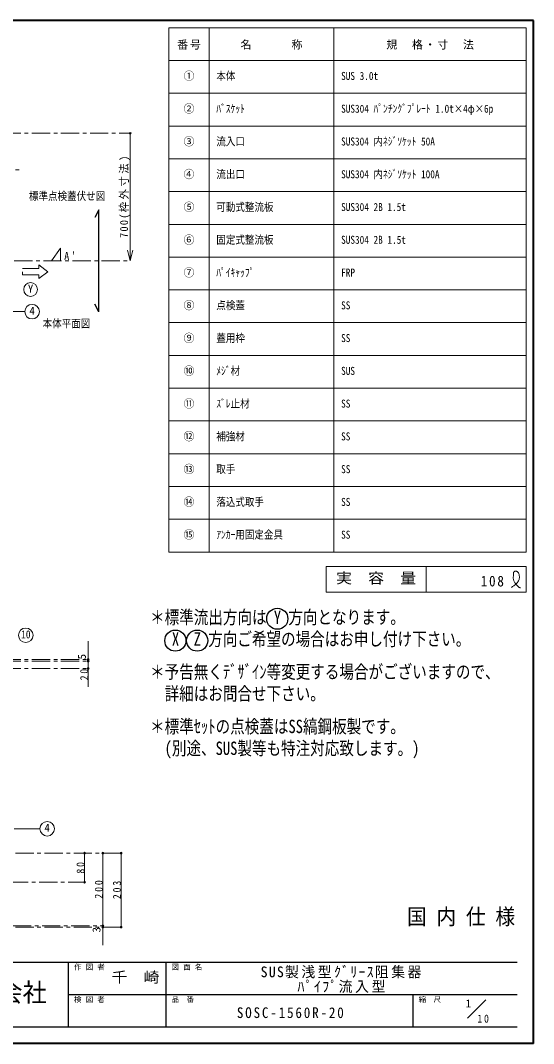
# Model space of a CAD drawing. Units: millimetres at full size, sheet at 1:10; some dimension numbers follow another scale. Extents: x -2125 to 1925, y -1405 to 1405.
# Drawn here: x 516 to 1925, y -1405 to 1405 of the extents above; entities that cross this region are included whole.
import ezdxf
from ezdxf.enums import TextEntityAlignment as Align

# ---------------------------------------------------------------- set-up
doc = ezdxf.new("R2010")
doc.units = ezdxf.units.MM
doc.header["$LTSCALE"] = 10
doc.header["$PDMODE"] = 32
doc.header["$PDSIZE"] = 5
doc.linetypes.add('CHAIN1', pattern=[8, 5, -1, 1, -1])
doc.layers.add('0-A', color=4, linetype='Continuous', lineweight=9)
doc.styles.add('ＭＳ ゴシック', font='')
doc.styles.get('ＭＳ ゴシック').set_extended_font_data('MS Gothic')

msp = doc.modelspace()

# ---------------------------------------------------------------- linework, layer by layer
at = {"layer": '0-A', "color": 1, "lineweight": 40}
for p, q in [((1925.2, 1405.02), (-2124.8, 1405.02)), ((1925.2, -1404.98), (1925.2, 1405.02)), ((1925.2, -1404.98), (-2124.8, -1404.98))]:
    msp.add_line(p, q, dxfattribs=at)
at = {"layer": '0-A', "color": 3, "lineweight": 18}
for p, q in [((1905.2, 1385.02), (923.78, 1385.02)), ((1033.78, -54.98), (1033.78, 1385.02)), ((1376.63, -54.98), (1376.63, 1385.02)), ((1905.2, -54.98), (1905.2, 1385.02)), ((1905.2, 1295.02), (923.78, 1295.02)), ((1905.2, 1205.02), (923.78, 1205.02)), ((1905.2, 1115.02), (923.78, 1115.02)), ((1905.2, 1025.02), (923.78, 1025.02)), ((1905.2, 935.02), (923.78, 935.02)), ((1905.2, 845.02), (923.78, 845.02)), ((1905.2, 755.02), (923.78, 755.02)), ((1905.2, 665.02), (923.78, 665.02)), ((1905.2, 575.02), (923.78, 575.02)), ((1905.2, 485.02), (923.78, 485.02)), ((1905.2, 395.02), (923.78, 395.02)), ((1905.2, 305.02), (923.78, 305.02)), ((1905.2, 215.02), (923.78, 215.02)), ((1905.2, 125.02), (923.78, 125.02)), ((1905.2, 35.02), (923.78, 35.02)), ((1355.2, -94.98), (1905.2, -94.98)), ((1355.2, -164.98), (1355.2, -94.98)), ((1630.2, -164.98), (1630.2, -94.98)), ((1905.2, -94.98), (1905.2, -164.98)), ((1355.2, -164.98), (1905.2, -164.98))]:
    msp.add_line(p, q, dxfattribs=at)
at = {"layer": '0-A', "linetype": 'CHAIN1'}
for p, q in [((467.2, 1095.02), (817.2, 1095.02)), ((442.2, 995.02), (522.1, 995.02)), ((626.2, 780.02), (601.2, 745.02)), ((626.2, 780.02), (626.2, 745.02)), ((-1261.13, 745.02), (817.2, 745.02)), ((467.2, -349.98), (702.2, -349.98)), ((467.2, -354.98), (702.2, -354.98)), ((467.2, -374.98), (702.2, -374.98)), ((792.2, -881.98), (452.2, -881.98)), ((327.2, -961.98), (692.2, -961.98)), ((415.2, -1081.98), (742.2, -1081.98)), ((792.2, -1084.98), (415.2, -1084.98))]:
    msp.add_line(p, q, dxfattribs=at)
at = {"layer": '0-A'}
for p, q in [((817.2, 745.02), (817.2, 1095.02)), ((817.2, 745.02), (809.44, 774)), ((817.2, 745.02), (824.97, 774)), ((566.2, 734.02), (566.2, 724.02)), ((591.2, 715.02), (566.2, 734.02)), ((566.2, 724.02), (521.2, 724.02)), ((591.2, 715.02), (566.2, 696.02)), ((566.2, 696.02), (566.2, 706.02)), ((692.2, -881.98), (692.2, -961.98)), ((742.2, -1081.98), (742.2, -881.98)), ((792.2, -1084.98), (792.2, -881.98)), ((742.2, -1081.98), (742.2, -1134.98))]:
    msp.add_line(p, q, dxfattribs=at)
at = {"layer": '0-A', "color": 5, "lineweight": 25}
for p, q in [((731.07, 885.02), (720.57, 864.02)), ((731.07, 605.02), (731.07, 885.02)), ((731.07, 605.02), (720.57, 626.02))]:
    msp.add_line(p, q, dxfattribs=at)
at = {"layer": '0-A', "color": 7, "lineweight": 18}
for p, q in [((498.89, -814.97), (569.25, -814.97)), ((1743.98, -1335.49), (1794.49, -1284.98))]:
    msp.add_line(p, q, dxfattribs=at)
at = {"layer": '0-A', "color": 6, "lineweight": 25}
for p, q in [((-99.8, -1181.41), (1880.2, -1181.41)), ((648.06, -1359.98), (648.06, -1181.41)), ((915.92, -1359.98), (915.92, -1181.41)), ((648.06, -1270.7), (1880.2, -1270.7)), ((1594.49, -1359.98), (1594.49, -1270.7)), ((1880.2, -1359.98), (-99.8, -1359.98))]:
    msp.add_line(p, q, dxfattribs=at)
at = {"layer": '0-A', "color": 3, "lineweight": 18}
msp.add_lwpolyline([(1905.2, -54.98), (923.78, -54.98), (923.78, 1385.02)], dxfattribs=at)
at = {"layer": '0-A'}
for points in [[(566.2, 706.02), (521.2, 706.02), (521.2, 715.02)], [(1864.84, -152), (1865.89, -151.29), (1867.71, -150.06), (1869.52, -148.8), (1871.31, -147.5), (1873.08, -146.16), (1874.82, -144.76), (1875.81, -143.91), (1876.99, -142.84), (1878.95, -140.92), (1880.78, -138.87), (1882.42, -136.7), (1883.84, -134.42), (1884.97, -132.02), (1885.48, -130.58), (1885.76, -129.58), (1886.11, -127.81), (1886.32, -126), (1886.39, -124.16), (1886.33, -122.3), (1886.15, -120.43), (1886, -119.35), (1885.84, -118.39), (1885.48, -116.76), (1885.01, -115.17), (1884.41, -113.64), (1883.65, -112.21), (1882.72, -110.9), (1882.08, -110.21), (1881.64, -109.79), (1880.82, -109.14), (1879.93, -108.58), (1878.98, -108.12), (1877.98, -107.8), (1876.95, -107.62), (1876.33, -107.59), (1875.8, -107.62), (1874.9, -107.75), (1874.01, -107.99), (1873.17, -108.34)], [(1873.17, -108.34), (1872.39, -108.79), (1871.71, -109.33), (1871.37, -109.68), (1870.9, -110.31), (1870.32, -111.52), (1869.98, -112.88), (1869.82, -114.34), (1869.78, -115.86), (1869.79, -117.41), (1869.8, -118.3), (1869.79, -119.51), (1869.73, -121.55), (1869.66, -123.53), (1869.63, -125.46), (1869.69, -127.36), (1869.87, -129.24), (1870.06, -130.32), (1870.29, -131.28), (1870.79, -132.91), (1871.42, -134.52), (1872.17, -136.1), (1873.02, -137.65), (1873.94, -139.15), (1874.5, -139.99), (1874.94, -140.61), (1875.71, -141.65), (1876.5, -142.68), (1877.31, -143.68), (1878.13, -144.68), (1878.97, -145.68), (1879.47, -146.26), (1879.99, -146.88), (1880.92, -147.94), (1881.87, -148.97), (1882.87, -149.95), (1883.93, -150.84), (1885.05, -151.61), (1885.74, -152), (1886.04, -152.16)], [(1886.04, -152.16), (1886.57, -152.4), (1887.12, -152.62), (1887.68, -152.82), (1888.24, -153.02), (1888.8, -153.2), (1889.13, -153.31)], [(702.2, -299.98), (702.2, -354.98), (702.2, -424.98)]]:
    msp.add_lwpolyline(points, dxfattribs=at)
at = {"layer": '0-A', "color": 7, "lineweight": 18}
msp.add_lwpolyline([(463.31, 693.56), (486.98, 605.22), (527.96, 605.22)], dxfattribs=at)
for centre, radius in [((543.7, 666.02), 19), ((547.96, 605.22), 20), ((530.46, -283.66), 20), ((589.25, -814.97), 20)]:
    msp.add_circle(centre, radius, dxfattribs=at)
at = {"layer": '0-A', "color": 5, "lineweight": 25}
for centre in [(1221.37, -238.31), (941.37, -298.31), (1001.37, -298.31)]:
    msp.add_circle(centre, 29, dxfattribs=at)
at = {"layer": '0-A'}
for p in [(817.2, 1095.02), (702.2, -349.98), (702.2, -354.98), (702.2, -374.98), (692.2, -881.98), (742.2, -881.98), (792.2, -881.98), (692.2, -961.98), (742.2, -1081.98), (742.2, -1084.98), (792.2, -1084.98)]:
    msp.add_point(p, dxfattribs=at)

# ---------------------------------------------------------------- texts
at = {"layer": '0-A', "color": 7, "style": 'ＭＳ ゴシック'}
for s, height, p in [('①', 21.99, (963.78, 1235.02)), ('②', 21.99, (963.78, 1145.02)), ('③', 21.99, (963.78, 1055.02)), ('④', 21.99, (963.78, 965.02)), ('⑤', 21.99, (963.78, 875.02)), ('⑥', 21.99, (963.78, 785.02)), ('⑦', 21.99, (963.78, 695.02)), ('Y', 21.99, (536.2, 651.02)), ('⑧', 21.99, (963.78, 605.02)), ('4', 21.99, (540.46, 590.22)), ('⑨', 21.99, (963.78, 515.02)), ('⑩', 21.99, (963.78, 425.02)), ('⑪', 21.99, (963.78, 335.02)), ('⑫', 21.99, (963.78, 245.02)), ('⑬', 21.99, (963.78, 155.02)), ('⑭', 21.99, (963.78, 65.02)), ('⑮', 21.99, (963.78, -24.98)), ('4', 21.99, (581.75, -829.97)), ('作 図 者', 14.66, (663.06, -1206.41)), ('図 面 名', 14.66, (930.92, -1206.41)), ('検 図 者', 14.66, (663.06, -1295.7)), ('品\u3000番', 14.66, (930.92, -1295.7)), ('縮\u3000尺', 14.66, (1609.49, -1295.7)), ('1', 21.99, (1738.9, -1312.5))]:
    msp.add_text(s, height=height, dxfattribs=at).set_placement(p, align=Align.BOTTOM_LEFT)
for s, height, width, p in [('本体', 21.99, 0.85, (1053.78, 1235.02)), ('SUS 3.0t', 21.99, 0.85, (1396.63, 1235.02)), ('ﾊﾞｽｹｯﾄ', 21.99, 0.85, (1053.78, 1145.02)), ('SUS304 ﾊﾟﾝﾁﾝｸﾞﾌﾟﾚｰﾄ 1.0t×4φ×6p', 21.99, 0.85, (1396.63, 1145.02)), ('流入口', 21.99, 0.85, (1053.78, 1055.02)), ('SUS304 内ﾈｼﾞｿｹｯﾄ 50A', 21.99, 0.85, (1396.63, 1055.02)), ('流出口', 21.99, 0.85, (1053.78, 965.02)), ('SUS304 内ﾈｼﾞｿｹｯﾄ 100A', 21.99, 0.85, (1396.63, 965.02)), ('標準点検蓋伏せ図', 21.99, 0.85, (539.27, 905.02)), ('可動式整流板', 21.99, 0.85, (1053.78, 875.02)), ('SUS304 2B 1.5t', 21.99, 0.85, (1396.63, 875.02)), ('固定式整流板', 21.99, 0.85, (1053.78, 785.02)), ('SUS304 2B 1.5t', 21.99, 0.85, (1396.63, 785.02)), ('ﾊﾟｲｷｬｯﾌﾟ', 21.99, 0.85, (1053.78, 695.02)), ('FRP', 21.99, 0.85, (1396.63, 695.02)), ('点検蓋', 21.99, 0.85, (1053.78, 605.02)), ('SS', 21.99, 0.85, (1396.63, 605.02)), ('本体平面図', 21.99, 0.85, (576.77, 555.02)), ('蓋用枠', 21.99, 0.85, (1053.78, 515.02)), ('SS', 21.99, 0.85, (1396.63, 515.02)), ('ﾒｼﾞ材', 21.99, 0.85, (1053.78, 425.02)), ('SUS', 21.99, 0.85, (1396.63, 425.02)), ('ｽﾞﾚ止材', 21.99, 0.85, (1053.78, 335.02)), ('SS', 21.99, 0.85, (1396.63, 335.02)), ('補強材', 21.99, 0.85, (1053.78, 245.02)), ('SS', 21.99, 0.85, (1396.63, 245.02)), ('取手', 21.99, 0.85, (1053.78, 155.02)), ('SS', 21.99, 0.85, (1396.63, 155.02)), ('落込式取手', 21.99, 0.85, (1053.78, 65.02)), ('SS', 21.99, 0.85, (1396.63, 65.02)), ('ｱﾝｶｰ用固定金具', 21.99, 0.85, (1053.78, -24.98)), ('SS', 21.99, 0.85, (1396.63, -24.98)), ('実\u3000容\u3000量', 29.33, 1.1, (1382.7, -149.98)), ('＊標準流出方向は Y 方向となります。', 36.66, 0.8, (871.87, -263.31)), ('10', 21.99, 0.85, (517.96, -298.66)), (' X  Z 方向ご希望の場合はお申し付け下さい。', 36.66, 0.8, (911.87, -323.31)), ('＊予告無くﾃﾞｻﾞｲﾝ等変更する場合がございますので、', 36.66, 0.8, (871.87, -413.31)), ('詳細はお問合せ下さい。', 36.66, 0.8, (911.87, -473.31)), ('＊標準ｾｯﾄの点検蓋はSS縞鋼板製です。', 36.66, 0.8, (871.87, -563.31)), ('(別途、SUS製等も特注対応致します。)', 36.66, 0.8, (911.87, -623.31)), ('国 内 仕 様', 43.99, 0.9, (1577.7, -1091.41)), ('千\u3000崎', 29.33, 1.1, (765.92, -1246.05)), ('工業株式会社', 51.32, 0.95, (189.13, -1305.7))]:
    msp.add_text(s, height=height, dxfattribs=dict(at, width=width)).set_placement(p, align=Align.BOTTOM_LEFT)
for s, p in [('5', (702.2, -349.98)), ('3', (742.2, -1099.98))]:
    msp.add_text(s, height=21.99, rotation=90, dxfattribs=at).set_placement(p, align=Align.BOTTOM_LEFT)
at = {"layer": '0-A', "color": 7, "attachment_point": 7, "style": 'ＭＳ ゴシック'}
for s, insert, char_height in [('\\T1.17;番号', (946.28, 1325.02), 21.99), ('\\T1.17;名\u3000\u3000\u3000称', (1120.2, 1325.02), 21.99), ('\\T1.17;規\u3000格・寸\u3000法', (1520.92, 1325.02), 21.99), ("\\T1.36;\\W0.9;A'", (636.2, 747.52), 21.99), ('\\T1.27;\\W0.9;108', (1780.2, -149.98), 29.33), ('\\T1.18;\\W0.95;SUS製浅型ｸﾞﾘｰｽ阻集器', (1175.56, -1226.05), 29.33), ('\\T1.19;\\W0.95;ﾊﾟｲﾌﾟ流入型', (1276.81, -1266.05), 29.33), ('\\T1.28;\\W0.9;SOSC-1560R-20', (1110.2, -1335.34), 29.33), ('\\T1.36;\\W0.9;10', (1770.87, -1347.88), 21.99)]:
    msp.add_mtext(s, dxfattribs=dict(at, insert=insert, char_height=char_height))
at = {"layer": '0-A', "color": 7, "char_height": 21.99, "attachment_point": 7, "rotation": 90, "style": 'ＭＳ ゴシック'}
for s, insert in [('\\T1.24;\\W0.95;700(枠外寸法)', (817.2, 807.52)), ('\\T1.36;\\W0.9;20', (702.2, -407.48)), ('\\T1.36;\\W0.9;80', (692.2, -938.23)), ('\\T1.38;\\W0.9;200', (742.2, -1006.98)), ('\\T1.38;\\W0.9;203', (792.2, -1008.48))]:
    msp.add_mtext(s, dxfattribs=dict(at, insert=insert))

doc.saveas('drawing.dxf')
